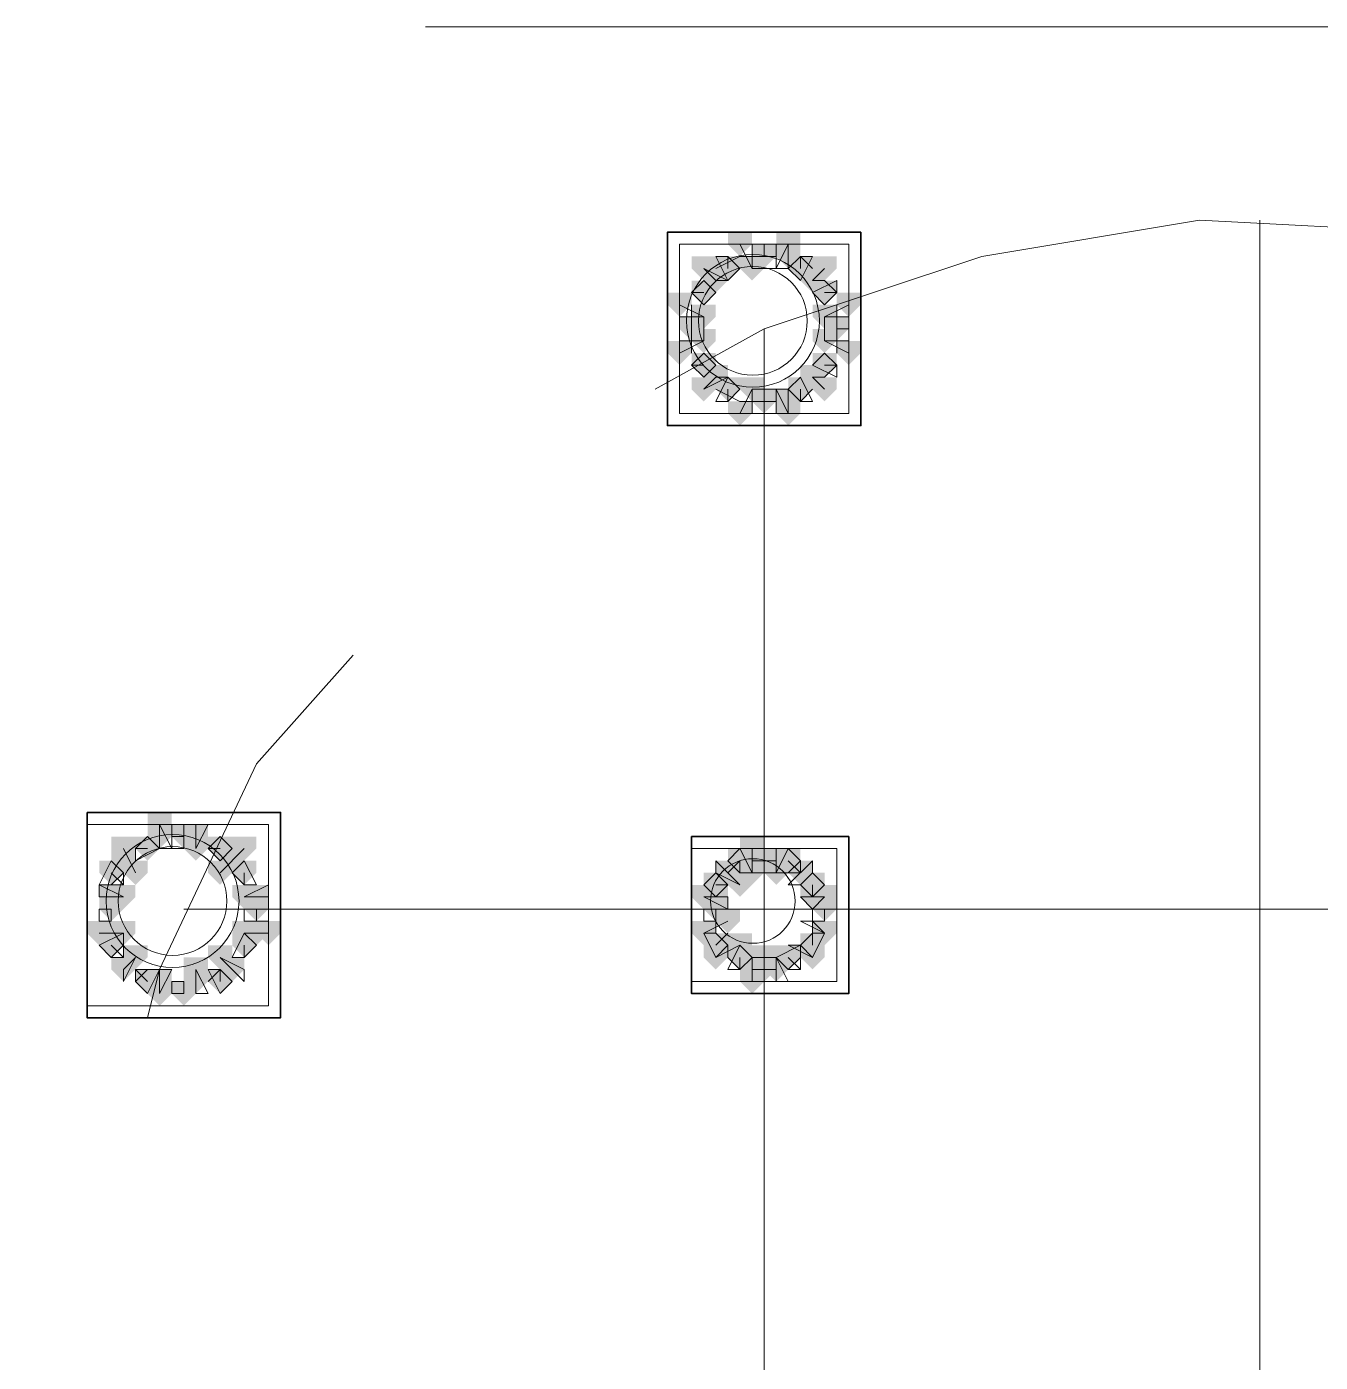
# Model space of a CAD drawing. Header units: millimetres. Extents: x 2315 to 4619, y 1334 to 1897.
# Drawn here: x 3969.79 to 3976.33, y 1554.92 to 1561.67 of the extents above; entities that cross this region are included whole.
import ezdxf

# ---------------------------------------------------------------- set-up
doc = ezdxf.new("R2010")
doc.units = ezdxf.units.MM
doc.linetypes.add('PDF_IMPORT', pattern=[1, 0.8, -0.2])
for name, color, linetype, true_color in [('PDF_10', 7, 'Continuous', 0x00b85c), ('PDF_AXIS', 7, 'Continuous', 0x00b85c), ('PDF_柱构件', 7, 'Continuous', 0x00b85c), ('PDF_转运站初步方案', 7, 'Continuous', 0x00b85c)]:
    doc.layers.add(name, color=color, linetype=linetype, true_color=true_color)
doc.layers.add('PDF_中心线层', color=1, linetype='Continuous')
doc.layers.add('PDF_粗实线层', color=7, linetype='Continuous')

msp = doc.modelspace()

# ---------------------------------------------------------------- hatches: boundary and pattern name
at = {"layer": 'PDF_10', "transparency": 33554559}
for points in [[(3973.5198, 1560.5703), (3973.4588, 1560.5703), (3973.4588, 1560.5093), (3973.5198, 1560.4482), (3973.5809, 1560.5093), (3973.5809, 1560.5703)], [(3973.5198, 1560.5703), (3973.4588, 1560.5703), (3973.4588, 1560.5093), (3973.5198, 1560.4482), (3973.5809, 1560.5093), (3973.5809, 1560.5703)], [(3973.3366, 1560.5093), (3973.2755, 1560.5093), (3973.2755, 1560.4482), (3973.3366, 1560.3871), (3973.3977, 1560.4482), (3973.3977, 1560.5093)], [(3973.3366, 1560.5093), (3973.2755, 1560.5093), (3973.2755, 1560.4482), (3973.3366, 1560.3871), (3973.3977, 1560.4482), (3973.3977, 1560.5093)], [(3973.7031, 1560.5093), (3973.642, 1560.5093), (3973.642, 1560.4482), (3973.7031, 1560.3871), (3973.7642, 1560.4482), (3973.7642, 1560.5093)], [(3973.7031, 1560.5093), (3973.642, 1560.5093), (3973.642, 1560.4482), (3973.7031, 1560.3871), (3973.7642, 1560.4482), (3973.7642, 1560.5093)], [(3973.2144, 1560.3871), (3973.1533, 1560.3871), (3973.1533, 1560.326), (3973.2144, 1560.2649), (3973.2755, 1560.326), (3973.2755, 1560.3871)], [(3973.2144, 1560.3871), (3973.1533, 1560.3871), (3973.1533, 1560.326), (3973.2144, 1560.2649), (3973.2755, 1560.326), (3973.2755, 1560.3871)], [(3973.8252, 1560.3871), (3973.7642, 1560.3871), (3973.7642, 1560.326), (3973.8252, 1560.2649), (3973.8863, 1560.326), (3973.8863, 1560.3871)], [(3973.8252, 1560.3871), (3973.7642, 1560.3871), (3973.7642, 1560.326), (3973.8252, 1560.2649), (3973.8863, 1560.326), (3973.8863, 1560.3871)], [(3973.1533, 1560.2039), (3973.0923, 1560.2039), (3973.0923, 1560.1428), (3973.1533, 1560.0817), (3973.2144, 1560.1428), (3973.2144, 1560.2039)], [(3973.1533, 1560.2039), (3973.0923, 1560.2039), (3973.0923, 1560.1428), (3973.1533, 1560.0817), (3973.2144, 1560.1428), (3973.2144, 1560.2039)], [(3973.1533, 1560.2039), (3973.0923, 1560.2039), (3973.0923, 1560.1428), (3973.1533, 1560.0817), (3973.2144, 1560.1428), (3973.2144, 1560.2039)], [(3973.8863, 1560.2039), (3973.8252, 1560.2039), (3973.8252, 1560.1428), (3973.8863, 1560.0817), (3973.9474, 1560.1428), (3973.9474, 1560.2039)], [(3973.8863, 1560.2039), (3973.8252, 1560.2039), (3973.8252, 1560.1428), (3973.8863, 1560.0817), (3973.9474, 1560.1428), (3973.9474, 1560.2039)], [(3973.2144, 1560.0206), (3973.1533, 1560.0206), (3973.1533, 1559.9595), (3973.2144, 1559.8985), (3973.2755, 1559.9595), (3973.2755, 1560.0206)], [(3973.2144, 1560.0206), (3973.1533, 1560.0206), (3973.1533, 1559.9595), (3973.2144, 1559.8985), (3973.2755, 1559.9595), (3973.2755, 1560.0206)], [(3973.8252, 1560.0206), (3973.7642, 1560.0206), (3973.7642, 1559.9595), (3973.8252, 1559.8985), (3973.8863, 1559.9595), (3973.8863, 1560.0206)], [(3973.8252, 1560.0206), (3973.7642, 1560.0206), (3973.7642, 1559.9595), (3973.8252, 1559.8985), (3973.8863, 1559.9595), (3973.8863, 1560.0206)], [(3973.3366, 1559.8985), (3973.2755, 1559.8985), (3973.2755, 1559.8374), (3973.3366, 1559.7763), (3973.3977, 1559.8374), (3973.3977, 1559.8985)], [(3973.3366, 1559.8985), (3973.2755, 1559.8985), (3973.2755, 1559.8374), (3973.3366, 1559.7763), (3973.3977, 1559.8374), (3973.3977, 1559.8985)], [(3973.7031, 1559.8985), (3973.642, 1559.8985), (3973.642, 1559.8374), (3973.7031, 1559.7763), (3973.7642, 1559.8374), (3973.7642, 1559.8985)], [(3973.7031, 1559.8985), (3973.642, 1559.8985), (3973.642, 1559.8374), (3973.7031, 1559.7763), (3973.7642, 1559.8374), (3973.7642, 1559.8985)], [(3973.5198, 1559.8374), (3973.4588, 1559.8374), (3973.4588, 1559.7763), (3973.5198, 1559.7152), (3973.5809, 1559.7763), (3973.5809, 1559.8374)], [(3973.5198, 1559.8374), (3973.4588, 1559.8374), (3973.4588, 1559.7763), (3973.5198, 1559.7152), (3973.5809, 1559.7763), (3973.5809, 1559.8374)], [(3970.4047, 1557.5774), (3970.3436, 1557.5774), (3970.3436, 1557.5163), (3970.4047, 1557.4552), (3970.4658, 1557.5163), (3970.4658, 1557.5774)], [(3970.4047, 1557.5774), (3970.3436, 1557.5774), (3970.3436, 1557.5163), (3970.4047, 1557.4552), (3970.4658, 1557.5163), (3970.4658, 1557.5774)], [(3970.5879, 1557.6385), (3970.5269, 1557.6385), (3970.5269, 1557.5774), (3970.5879, 1557.5163), (3970.649, 1557.5774), (3970.649, 1557.6385)], [(3970.5879, 1557.6385), (3970.5269, 1557.6385), (3970.5269, 1557.5774), (3970.5879, 1557.5163), (3970.649, 1557.5774), (3970.649, 1557.6385)], [(3970.7712, 1557.5774), (3970.7101, 1557.5774), (3970.7101, 1557.5163), (3970.7712, 1557.4552), (3970.8323, 1557.5163), (3970.8323, 1557.5774)], [(3970.7712, 1557.5774), (3970.7101, 1557.5774), (3970.7101, 1557.5163), (3970.7712, 1557.4552), (3970.8323, 1557.5163), (3970.8323, 1557.5774)], [(3970.7712, 1557.5774), (3970.7101, 1557.5774), (3970.7101, 1557.5163), (3970.7712, 1557.4552), (3970.8323, 1557.5163), (3970.8323, 1557.5774)], [(3973.3977, 1557.5163), (3973.3366, 1557.5163), (3973.3366, 1557.4552), (3973.3977, 1557.3941), (3973.4588, 1557.4552), (3973.4588, 1557.5163)], [(3973.3977, 1557.5163), (3973.3366, 1557.5163), (3973.3366, 1557.4552), (3973.3977, 1557.3941), (3973.4588, 1557.4552), (3973.4588, 1557.5163)], [(3973.5198, 1557.5163), (3973.4588, 1557.5163), (3973.4588, 1557.4552), (3973.5198, 1557.3941), (3973.5809, 1557.4552), (3973.5809, 1557.5163)], [(3973.5198, 1557.5163), (3973.4588, 1557.5163), (3973.4588, 1557.4552), (3973.5198, 1557.3941), (3973.5809, 1557.4552), (3973.5809, 1557.5163)], [(3973.642, 1557.5163), (3973.5809, 1557.5163), (3973.5809, 1557.4552), (3973.642, 1557.3941), (3973.7031, 1557.4552), (3973.7031, 1557.5163)], [(3973.642, 1557.5163), (3973.5809, 1557.5163), (3973.5809, 1557.4552), (3973.642, 1557.3941), (3973.7031, 1557.4552), (3973.7031, 1557.5163)], [(3970.2215, 1557.4552), (3970.1604, 1557.4552), (3970.1604, 1557.3941), (3970.2215, 1557.333), (3970.2825, 1557.3941), (3970.2825, 1557.4552)], [(3970.2215, 1557.4552), (3970.1604, 1557.4552), (3970.1604, 1557.3941), (3970.2215, 1557.333), (3970.2825, 1557.3941), (3970.2825, 1557.4552)], [(3970.8933, 1557.4552), (3970.8323, 1557.4552), (3970.8323, 1557.3941), (3970.8933, 1557.333), (3970.9544, 1557.3941), (3970.9544, 1557.4552)], [(3970.8933, 1557.4552), (3970.8323, 1557.4552), (3970.8323, 1557.3941), (3970.8933, 1557.333), (3970.9544, 1557.3941), (3970.9544, 1557.4552)], [(3973.2755, 1557.3941), (3973.2144, 1557.3941), (3973.2144, 1557.333), (3973.2755, 1557.272), (3973.3366, 1557.333), (3973.3366, 1557.3941)], [(3973.2755, 1557.3941), (3973.2144, 1557.3941), (3973.2144, 1557.333), (3973.2755, 1557.272), (3973.3366, 1557.333), (3973.3366, 1557.3941)], [(3973.7642, 1557.3941), (3973.7031, 1557.3941), (3973.7031, 1557.333), (3973.7642, 1557.272), (3973.8252, 1557.333), (3973.8252, 1557.3941)], [(3973.7642, 1557.3941), (3973.7031, 1557.3941), (3973.7031, 1557.333), (3973.7642, 1557.272), (3973.8252, 1557.333), (3973.8252, 1557.3941)], [(3973.7642, 1557.3941), (3973.7031, 1557.3941), (3973.7031, 1557.333), (3973.7642, 1557.272), (3973.8252, 1557.333), (3973.8252, 1557.3941)], [(3970.2215, 1557.272), (3970.1604, 1557.272), (3970.1604, 1557.2109), (3970.2215, 1557.1498), (3970.2825, 1557.2109), (3970.2825, 1557.272)], [(3970.2215, 1557.272), (3970.1604, 1557.272), (3970.1604, 1557.2109), (3970.2215, 1557.1498), (3970.2825, 1557.2109), (3970.2825, 1557.272)], [(3970.9544, 1557.272), (3970.8933, 1557.272), (3970.8933, 1557.2109), (3970.9544, 1557.1498), (3971.0155, 1557.2109), (3971.0155, 1557.272)], [(3970.9544, 1557.272), (3970.8933, 1557.272), (3970.8933, 1557.2109), (3970.9544, 1557.1498), (3971.0155, 1557.2109), (3971.0155, 1557.272)], [(3973.2755, 1557.272), (3973.2144, 1557.272), (3973.2144, 1557.2109), (3973.2755, 1557.1498), (3973.3366, 1557.2109), (3973.3366, 1557.272)], [(3973.2755, 1557.272), (3973.2144, 1557.272), (3973.2144, 1557.2109), (3973.2755, 1557.1498), (3973.3366, 1557.2109), (3973.3366, 1557.272)], [(3973.8252, 1557.272), (3973.7642, 1557.272), (3973.7642, 1557.2109), (3973.8252, 1557.1498), (3973.8863, 1557.2109), (3973.8863, 1557.272)], [(3973.8252, 1557.272), (3973.7642, 1557.272), (3973.7642, 1557.2109), (3973.8252, 1557.1498), (3973.8863, 1557.2109), (3973.8863, 1557.272)], [(3970.2215, 1557.0887), (3970.1604, 1557.0887), (3970.1604, 1557.0276), (3970.2215, 1556.9666), (3970.2825, 1557.0276), (3970.2825, 1557.0887)], [(3970.2215, 1557.0887), (3970.1604, 1557.0887), (3970.1604, 1557.0276), (3970.2215, 1556.9666), (3970.2825, 1557.0276), (3970.2825, 1557.0887)], [(3970.8933, 1557.0887), (3970.8323, 1557.0887), (3970.8323, 1557.0276), (3970.8933, 1556.9666), (3970.9544, 1557.0276), (3970.9544, 1557.0887)], [(3970.8933, 1557.0887), (3970.8323, 1557.0887), (3970.8323, 1557.0276), (3970.8933, 1556.9666), (3970.9544, 1557.0276), (3970.9544, 1557.0887)], [(3973.2755, 1557.0887), (3973.2144, 1557.0887), (3973.2144, 1557.0276), (3973.2755, 1556.9666), (3973.3366, 1557.0276), (3973.3366, 1557.0887)], [(3973.2755, 1557.0887), (3973.2144, 1557.0887), (3973.2144, 1557.0276), (3973.2755, 1556.9666), (3973.3366, 1557.0276), (3973.3366, 1557.0887)], [(3973.7642, 1557.0887), (3973.7031, 1557.0887), (3973.7031, 1557.0276), (3973.7642, 1556.9666), (3973.8252, 1557.0276), (3973.8252, 1557.0887)], [(3973.7642, 1557.0887), (3973.7031, 1557.0887), (3973.7031, 1557.0276), (3973.7642, 1556.9666), (3973.8252, 1557.0276), (3973.8252, 1557.0887)], [(3973.3977, 1557.0276), (3973.3366, 1557.0276), (3973.3366, 1556.9666), (3973.3977, 1556.9055), (3973.4588, 1556.9666), (3973.4588, 1557.0276)], [(3973.3977, 1557.0276), (3973.3366, 1557.0276), (3973.3366, 1556.9666), (3973.3977, 1556.9055), (3973.4588, 1556.9666), (3973.4588, 1557.0276)], [(3973.5198, 1556.9666), (3973.4588, 1556.9666), (3973.4588, 1556.9055), (3973.5198, 1556.8444), (3973.5809, 1556.9055), (3973.5809, 1556.9666)], [(3973.5198, 1556.9666), (3973.4588, 1556.9666), (3973.4588, 1556.9055), (3973.5198, 1556.8444), (3973.5809, 1556.9055), (3973.5809, 1556.9666)], [(3973.642, 1557.0276), (3973.5809, 1557.0276), (3973.5809, 1556.9666), (3973.642, 1556.9055), (3973.7031, 1556.9666), (3973.7031, 1557.0276)], [(3973.642, 1557.0276), (3973.5809, 1557.0276), (3973.5809, 1556.9666), (3973.642, 1556.9055), (3973.7031, 1556.9666), (3973.7031, 1557.0276)], [(3970.4047, 1556.9055), (3970.3436, 1556.9055), (3970.3436, 1556.8444), (3970.4047, 1556.7833), (3970.4658, 1556.8444), (3970.4658, 1556.9055)], [(3970.4047, 1556.9055), (3970.3436, 1556.9055), (3970.3436, 1556.8444), (3970.4047, 1556.7833), (3970.4658, 1556.8444), (3970.4658, 1556.9055)], [(3970.7712, 1556.9055), (3970.7101, 1556.9055), (3970.7101, 1556.8444), (3970.7712, 1556.7833), (3970.8323, 1556.8444), (3970.8323, 1556.9055)], [(3970.7712, 1556.9055), (3970.7101, 1556.9055), (3970.7101, 1556.8444), (3970.7712, 1556.7833), (3970.8323, 1556.8444), (3970.8323, 1556.9055)], [(3970.5879, 1556.8444), (3970.5269, 1556.8444), (3970.5269, 1556.7833), (3970.5879, 1556.7222), (3970.649, 1556.7833), (3970.649, 1556.8444)], [(3970.5879, 1556.8444), (3970.5269, 1556.8444), (3970.5269, 1556.7833), (3970.5879, 1556.7222), (3970.649, 1556.7833), (3970.649, 1556.8444)]]:
    msp.add_hatch(color=6, dxfattribs=at).paths.add_polyline_path(points)
at = {"layer": 'PDF_柱构件', "transparency": 33554559}
for points in [[(3973.3977, 1560.6314), (3973.3366, 1560.6314), (3973.3366, 1560.5703), (3973.3977, 1560.5093), (3973.4588, 1560.5703), (3973.4588, 1560.6314)], [(3973.642, 1560.6314), (3973.5809, 1560.6314), (3973.5809, 1560.5703), (3973.642, 1560.5093), (3973.7031, 1560.5703), (3973.7031, 1560.6314)], [(3973.642, 1560.5703), (3973.5809, 1560.5703), (3973.5809, 1560.5093), (3973.642, 1560.4482), (3973.7031, 1560.5093), (3973.7031, 1560.5703)], [(3973.2144, 1560.5093), (3973.1533, 1560.5093), (3973.1533, 1560.4482), (3973.2144, 1560.3871), (3973.2755, 1560.4482), (3973.2755, 1560.5093)], [(3973.4588, 1560.5093), (3973.3977, 1560.5093), (3973.3977, 1560.4482), (3973.4588, 1560.3871), (3973.5198, 1560.4482), (3973.5198, 1560.5093)], [(3973.8252, 1560.5093), (3973.7642, 1560.5093), (3973.7642, 1560.4482), (3973.8252, 1560.3871), (3973.8863, 1560.4482), (3973.8863, 1560.5093)], [(3973.2755, 1560.4482), (3973.2144, 1560.4482), (3973.2144, 1560.3871), (3973.2755, 1560.326), (3973.3366, 1560.3871), (3973.3366, 1560.4482)], [(3973.7642, 1560.4482), (3973.7031, 1560.4482), (3973.7031, 1560.3871), (3973.7642, 1560.326), (3973.8252, 1560.3871), (3973.8252, 1560.4482)], [(3973.0923, 1560.326), (3973.0312, 1560.326), (3973.0312, 1560.2649), (3973.0923, 1560.2039), (3973.1533, 1560.2649), (3973.1533, 1560.326)], [(3973.9474, 1560.326), (3973.8863, 1560.326), (3973.8863, 1560.2649), (3973.9474, 1560.2039), (3974.0085, 1560.2649), (3974.0085, 1560.326)], [(3973.2144, 1560.2649), (3973.1533, 1560.2649), (3973.1533, 1560.2039), (3973.2144, 1560.1428), (3973.2755, 1560.2039), (3973.2755, 1560.2649)], [(3973.8252, 1560.2649), (3973.7642, 1560.2649), (3973.7642, 1560.2039), (3973.8252, 1560.1428), (3973.8863, 1560.2039), (3973.8863, 1560.2649)], [(3973.2144, 1560.1428), (3973.1533, 1560.1428), (3973.1533, 1560.0817), (3973.2144, 1560.0206), (3973.2755, 1560.0817), (3973.2755, 1560.1428)], [(3973.8252, 1560.1428), (3973.7642, 1560.1428), (3973.7642, 1560.0817), (3973.8252, 1560.0206), (3973.8863, 1560.0817), (3973.8863, 1560.1428)], [(3973.0923, 1560.0817), (3973.0312, 1560.0817), (3973.0312, 1560.0206), (3973.0923, 1559.9595), (3973.1533, 1560.0206), (3973.1533, 1560.0817)], [(3973.9474, 1560.0817), (3973.8863, 1560.0817), (3973.8863, 1560.0206), (3973.9474, 1559.9595), (3974.0085, 1560.0206), (3974.0085, 1560.0817)], [(3973.2755, 1559.9595), (3973.2144, 1559.9595), (3973.2144, 1559.8985), (3973.2755, 1559.8374), (3973.3366, 1559.8985), (3973.3366, 1559.9595)], [(3973.7642, 1559.9595), (3973.7031, 1559.9595), (3973.7031, 1559.8985), (3973.7642, 1559.8374), (3973.8252, 1559.8985), (3973.8252, 1559.9595)], [(3973.2144, 1559.8985), (3973.1533, 1559.8985), (3973.1533, 1559.8374), (3973.2144, 1559.7763), (3973.2755, 1559.8374), (3973.2755, 1559.8985)], [(3973.4588, 1559.8985), (3973.3977, 1559.8985), (3973.3977, 1559.8374), (3973.4588, 1559.7763), (3973.5198, 1559.8374), (3973.5198, 1559.8985)], [(3973.8252, 1559.8985), (3973.7642, 1559.8985), (3973.7642, 1559.8374), (3973.8252, 1559.7763), (3973.8863, 1559.8374), (3973.8863, 1559.8985)], [(3973.642, 1559.8374), (3973.5809, 1559.8374), (3973.5809, 1559.7763), (3973.642, 1559.7152), (3973.7031, 1559.7763), (3973.7031, 1559.8374)], [(3973.3977, 1559.7763), (3973.3366, 1559.7763), (3973.3366, 1559.7152), (3973.3977, 1559.6541), (3973.4588, 1559.7152), (3973.4588, 1559.7763)], [(3973.642, 1559.7763), (3973.5809, 1559.7763), (3973.5809, 1559.7152), (3973.642, 1559.6541), (3973.7031, 1559.7152), (3973.7031, 1559.7763)], [(3970.4658, 1557.6995), (3970.4047, 1557.6995), (3970.4047, 1557.6385), (3970.4658, 1557.5774), (3970.5269, 1557.6385), (3970.5269, 1557.6995)], [(3970.2825, 1557.5774), (3970.2215, 1557.5774), (3970.2215, 1557.5163), (3970.2825, 1557.4552), (3970.3436, 1557.5163), (3970.3436, 1557.5774)], [(3970.4658, 1557.6385), (3970.4047, 1557.6385), (3970.4047, 1557.5774), (3970.4658, 1557.5163), (3970.5269, 1557.5774), (3970.5269, 1557.6385)], [(3970.649, 1557.6385), (3970.5879, 1557.6385), (3970.5879, 1557.5774), (3970.649, 1557.5163), (3970.7101, 1557.5774), (3970.7101, 1557.6385)], [(3970.649, 1557.5774), (3970.5879, 1557.5774), (3970.5879, 1557.5163), (3970.649, 1557.4552), (3970.7101, 1557.5163), (3970.7101, 1557.5774)], [(3970.8933, 1557.5774), (3970.8323, 1557.5774), (3970.8323, 1557.5163), (3970.8933, 1557.4552), (3970.9544, 1557.5163), (3970.9544, 1557.5774)], [(3973.4588, 1557.5774), (3973.3977, 1557.5774), (3973.3977, 1557.5163), (3973.4588, 1557.4552), (3973.5198, 1557.5163), (3973.5198, 1557.5774)], [(3970.2825, 1557.5163), (3970.2215, 1557.5163), (3970.2215, 1557.4552), (3970.2825, 1557.3941), (3970.3436, 1557.4552), (3970.3436, 1557.5163)], [(3970.8323, 1557.5163), (3970.7712, 1557.5163), (3970.7712, 1557.4552), (3970.8323, 1557.3941), (3970.8933, 1557.4552), (3970.8933, 1557.5163)], [(3973.4588, 1557.5163), (3973.3977, 1557.5163), (3973.3977, 1557.4552), (3973.4588, 1557.3941), (3973.5198, 1557.4552), (3973.5198, 1557.5163)], [(3973.5809, 1557.5163), (3973.5198, 1557.5163), (3973.5198, 1557.4552), (3973.5809, 1557.3941), (3973.642, 1557.4552), (3973.642, 1557.5163)], [(3970.3436, 1557.4552), (3970.2825, 1557.4552), (3970.2825, 1557.3941), (3970.3436, 1557.333), (3970.4047, 1557.3941), (3970.4047, 1557.4552)], [(3970.7712, 1557.4552), (3970.7101, 1557.4552), (3970.7101, 1557.3941), (3970.7712, 1557.333), (3970.8323, 1557.3941), (3970.8323, 1557.4552)], [(3973.3366, 1557.4552), (3973.2755, 1557.4552), (3973.2755, 1557.3941), (3973.3366, 1557.333), (3973.3977, 1557.3941), (3973.3977, 1557.4552)], [(3973.4588, 1557.4552), (3973.3977, 1557.4552), (3973.3977, 1557.3941), (3973.4588, 1557.333), (3973.5198, 1557.3941), (3973.5198, 1557.4552)], [(3973.5809, 1557.4552), (3973.5198, 1557.4552), (3973.5198, 1557.3941), (3973.5809, 1557.333), (3973.642, 1557.3941), (3973.642, 1557.4552)], [(3973.7031, 1557.4552), (3973.642, 1557.4552), (3973.642, 1557.3941), (3973.7031, 1557.333), (3973.7642, 1557.3941), (3973.7642, 1557.4552)], [(3973.3977, 1557.3941), (3973.3366, 1557.3941), (3973.3366, 1557.333), (3973.3977, 1557.272), (3973.4588, 1557.333), (3973.4588, 1557.3941)], [(3970.2215, 1557.333), (3970.1604, 1557.333), (3970.1604, 1557.272), (3970.2215, 1557.2109), (3970.2825, 1557.272), (3970.2825, 1557.333)], [(3970.2825, 1557.333), (3970.2215, 1557.333), (3970.2215, 1557.272), (3970.2825, 1557.2109), (3970.3436, 1557.272), (3970.3436, 1557.333)], [(3970.8933, 1557.333), (3970.8323, 1557.333), (3970.8323, 1557.272), (3970.8933, 1557.2109), (3970.9544, 1557.272), (3970.9544, 1557.333)], [(3970.9544, 1557.333), (3970.8933, 1557.333), (3970.8933, 1557.272), (3970.9544, 1557.2109), (3971.0155, 1557.272), (3971.0155, 1557.333)], [(3973.2144, 1557.333), (3973.1533, 1557.333), (3973.1533, 1557.272), (3973.2144, 1557.2109), (3973.2755, 1557.272), (3973.2755, 1557.333)], [(3973.2755, 1557.333), (3973.2144, 1557.333), (3973.2144, 1557.272), (3973.2755, 1557.2109), (3973.3366, 1557.272), (3973.3366, 1557.333)], [(3973.7642, 1557.333), (3973.7031, 1557.333), (3973.7031, 1557.272), (3973.7642, 1557.2109), (3973.8252, 1557.272), (3973.8252, 1557.333)], [(3973.8252, 1557.333), (3973.7642, 1557.333), (3973.7642, 1557.272), (3973.8252, 1557.2109), (3973.8863, 1557.272), (3973.8863, 1557.333)], [(3973.3366, 1557.2109), (3973.2755, 1557.2109), (3973.2755, 1557.1498), (3973.3366, 1557.0887), (3973.3977, 1557.1498), (3973.3977, 1557.2109)], [(3970.1604, 1557.1498), (3970.0993, 1557.1498), (3970.0993, 1557.0887), (3970.1604, 1557.0276), (3970.2215, 1557.0887), (3970.2215, 1557.1498)], [(3970.2215, 1557.1498), (3970.1604, 1557.1498), (3970.1604, 1557.0887), (3970.2215, 1557.0276), (3970.2825, 1557.0887), (3970.2825, 1557.1498)], [(3970.2825, 1557.1498), (3970.2215, 1557.1498), (3970.2215, 1557.0887), (3970.2825, 1557.0276), (3970.3436, 1557.0887), (3970.3436, 1557.1498)], [(3970.8933, 1557.1498), (3970.8323, 1557.1498), (3970.8323, 1557.0887), (3970.8933, 1557.0276), (3970.9544, 1557.0887), (3970.9544, 1557.1498)], [(3970.9544, 1557.1498), (3970.8933, 1557.1498), (3970.8933, 1557.0887), (3970.9544, 1557.0276), (3971.0155, 1557.0887), (3971.0155, 1557.1498)], [(3971.0155, 1557.1498), (3970.9544, 1557.1498), (3970.9544, 1557.0887), (3971.0155, 1557.0276), (3971.0766, 1557.0887), (3971.0766, 1557.1498)], [(3973.2144, 1557.1498), (3973.1533, 1557.1498), (3973.1533, 1557.0887), (3973.2144, 1557.0276), (3973.2755, 1557.0887), (3973.2755, 1557.1498)], [(3973.8252, 1557.1498), (3973.7642, 1557.1498), (3973.7642, 1557.0887), (3973.8252, 1557.0276), (3973.8863, 1557.0887), (3973.8863, 1557.1498)], [(3973.3977, 1557.0887), (3973.3366, 1557.0887), (3973.3366, 1557.0276), (3973.3977, 1556.9666), (3973.4588, 1557.0276), (3973.4588, 1557.0887)], [(3970.2825, 1556.9666), (3970.2215, 1556.9666), (3970.2215, 1556.9055), (3970.2825, 1556.8444), (3970.3436, 1556.9055), (3970.3436, 1556.9666)], [(3970.3436, 1557.0276), (3970.2825, 1557.0276), (3970.2825, 1556.9666), (3970.3436, 1556.9055), (3970.4047, 1556.9666), (3970.4047, 1557.0276)], [(3970.649, 1556.9666), (3970.5879, 1556.9666), (3970.5879, 1556.9055), (3970.649, 1556.8444), (3970.7101, 1556.9055), (3970.7101, 1556.9666)], [(3970.7712, 1557.0276), (3970.7101, 1557.0276), (3970.7101, 1556.9666), (3970.7712, 1556.9055), (3970.8323, 1556.9666), (3970.8323, 1557.0276)], [(3970.8323, 1556.9666), (3970.7712, 1556.9666), (3970.7712, 1556.9055), (3970.8323, 1556.8444), (3970.8933, 1556.9055), (3970.8933, 1556.9666)], [(3973.2755, 1557.0276), (3973.2144, 1557.0276), (3973.2144, 1556.9666), (3973.2755, 1556.9055), (3973.3366, 1556.9666), (3973.3366, 1557.0276)], [(3973.4588, 1557.0276), (3973.3977, 1557.0276), (3973.3977, 1556.9666), (3973.4588, 1556.9055), (3973.5198, 1556.9666), (3973.5198, 1557.0276)], [(3973.4588, 1556.9666), (3973.3977, 1556.9666), (3973.3977, 1556.9055), (3973.4588, 1556.8444), (3973.5198, 1556.9055), (3973.5198, 1556.9666)], [(3973.5809, 1557.0276), (3973.5198, 1557.0276), (3973.5198, 1556.9666), (3973.5809, 1556.9055), (3973.642, 1556.9666), (3973.642, 1557.0276)], [(3973.5809, 1556.9666), (3973.5198, 1556.9666), (3973.5198, 1556.9055), (3973.5809, 1556.8444), (3973.642, 1556.9055), (3973.642, 1556.9666)], [(3973.7642, 1557.0276), (3973.7031, 1557.0276), (3973.7031, 1556.9666), (3973.7642, 1556.9055), (3973.8252, 1556.9666), (3973.8252, 1557.0276)], [(3970.4658, 1556.9055), (3970.4047, 1556.9055), (3970.4047, 1556.8444), (3970.4658, 1556.7833), (3970.5269, 1556.8444), (3970.5269, 1556.9055)], [(3970.649, 1556.9055), (3970.5879, 1556.9055), (3970.5879, 1556.8444), (3970.649, 1556.7833), (3970.7101, 1556.8444), (3970.7101, 1556.9055)], [(3973.4588, 1556.9055), (3973.3977, 1556.9055), (3973.3977, 1556.8444), (3973.4588, 1556.7833), (3973.5198, 1556.8444), (3973.5198, 1556.9055)], [(3970.4658, 1556.8444), (3970.4047, 1556.8444), (3970.4047, 1556.7833), (3970.4658, 1556.7222), (3970.5269, 1556.7833), (3970.5269, 1556.8444)]]:
    msp.add_hatch(color=6, dxfattribs=at).paths.add_polyline_path(points)
at = {"layer": 'PDF_转运站初步方案', "transparency": 33554559}
for points in [[(3973.5198, 1560.5703), (3973.4588, 1560.5703), (3973.4588, 1560.5093), (3973.5198, 1560.4482), (3973.5809, 1560.5093), (3973.5809, 1560.5703)], [(3973.5198, 1560.5703), (3973.4588, 1560.5703), (3973.4588, 1560.5093), (3973.5198, 1560.4482), (3973.5809, 1560.5093), (3973.5809, 1560.5703)], [(3973.3366, 1560.5093), (3973.2755, 1560.5093), (3973.2755, 1560.4482), (3973.3366, 1560.3871), (3973.3977, 1560.4482), (3973.3977, 1560.5093)], [(3973.3366, 1560.5093), (3973.2755, 1560.5093), (3973.2755, 1560.4482), (3973.3366, 1560.3871), (3973.3977, 1560.4482), (3973.3977, 1560.5093)], [(3973.7031, 1560.5093), (3973.642, 1560.5093), (3973.642, 1560.4482), (3973.7031, 1560.3871), (3973.7642, 1560.4482), (3973.7642, 1560.5093)], [(3973.7031, 1560.5093), (3973.642, 1560.5093), (3973.642, 1560.4482), (3973.7031, 1560.3871), (3973.7642, 1560.4482), (3973.7642, 1560.5093)], [(3973.2144, 1560.3871), (3973.1533, 1560.3871), (3973.1533, 1560.326), (3973.2144, 1560.2649), (3973.2755, 1560.326), (3973.2755, 1560.3871)], [(3973.2144, 1560.3871), (3973.1533, 1560.3871), (3973.1533, 1560.326), (3973.2144, 1560.2649), (3973.2755, 1560.326), (3973.2755, 1560.3871)], [(3973.8252, 1560.3871), (3973.7642, 1560.3871), (3973.7642, 1560.326), (3973.8252, 1560.2649), (3973.8863, 1560.326), (3973.8863, 1560.3871)], [(3973.8252, 1560.3871), (3973.7642, 1560.3871), (3973.7642, 1560.326), (3973.8252, 1560.2649), (3973.8863, 1560.326), (3973.8863, 1560.3871)], [(3973.1533, 1560.2039), (3973.0923, 1560.2039), (3973.0923, 1560.1428), (3973.1533, 1560.0817), (3973.2144, 1560.1428), (3973.2144, 1560.2039)], [(3973.1533, 1560.2039), (3973.0923, 1560.2039), (3973.0923, 1560.1428), (3973.1533, 1560.0817), (3973.2144, 1560.1428), (3973.2144, 1560.2039)], [(3973.8863, 1560.2039), (3973.8252, 1560.2039), (3973.8252, 1560.1428), (3973.8863, 1560.0817), (3973.9474, 1560.1428), (3973.9474, 1560.2039)], [(3973.8863, 1560.2039), (3973.8252, 1560.2039), (3973.8252, 1560.1428), (3973.8863, 1560.0817), (3973.9474, 1560.1428), (3973.9474, 1560.2039)], [(3973.2144, 1560.0206), (3973.1533, 1560.0206), (3973.1533, 1559.9595), (3973.2144, 1559.8985), (3973.2755, 1559.9595), (3973.2755, 1560.0206)], [(3973.2144, 1560.0206), (3973.1533, 1560.0206), (3973.1533, 1559.9595), (3973.2144, 1559.8985), (3973.2755, 1559.9595), (3973.2755, 1560.0206)], [(3973.8252, 1560.0206), (3973.7642, 1560.0206), (3973.7642, 1559.9595), (3973.8252, 1559.8985), (3973.8863, 1559.9595), (3973.8863, 1560.0206)], [(3973.8252, 1560.0206), (3973.7642, 1560.0206), (3973.7642, 1559.9595), (3973.8252, 1559.8985), (3973.8863, 1559.9595), (3973.8863, 1560.0206)], [(3973.3366, 1559.8985), (3973.2755, 1559.8985), (3973.2755, 1559.8374), (3973.3366, 1559.7763), (3973.3977, 1559.8374), (3973.3977, 1559.8985)], [(3973.3366, 1559.8985), (3973.2755, 1559.8985), (3973.2755, 1559.8374), (3973.3366, 1559.7763), (3973.3977, 1559.8374), (3973.3977, 1559.8985)], [(3973.7031, 1559.8985), (3973.642, 1559.8985), (3973.642, 1559.8374), (3973.7031, 1559.7763), (3973.7642, 1559.8374), (3973.7642, 1559.8985)], [(3973.7031, 1559.8985), (3973.642, 1559.8985), (3973.642, 1559.8374), (3973.7031, 1559.7763), (3973.7642, 1559.8374), (3973.7642, 1559.8985)], [(3973.5198, 1559.8374), (3973.4588, 1559.8374), (3973.4588, 1559.7763), (3973.5198, 1559.7152), (3973.5809, 1559.7763), (3973.5809, 1559.8374)], [(3973.5198, 1559.8374), (3973.4588, 1559.8374), (3973.4588, 1559.7763), (3973.5198, 1559.7152), (3973.5809, 1559.7763), (3973.5809, 1559.8374)], [(3970.4047, 1557.5774), (3970.3436, 1557.5774), (3970.3436, 1557.5163), (3970.4047, 1557.4552), (3970.4658, 1557.5163), (3970.4658, 1557.5774)], [(3970.4047, 1557.5774), (3970.3436, 1557.5774), (3970.3436, 1557.5163), (3970.4047, 1557.4552), (3970.4658, 1557.5163), (3970.4658, 1557.5774)], [(3970.5879, 1557.6385), (3970.5269, 1557.6385), (3970.5269, 1557.5774), (3970.5879, 1557.5163), (3970.649, 1557.5774), (3970.649, 1557.6385)], [(3970.5879, 1557.6385), (3970.5269, 1557.6385), (3970.5269, 1557.5774), (3970.5879, 1557.5163), (3970.649, 1557.5774), (3970.649, 1557.6385)], [(3970.7712, 1557.5774), (3970.7101, 1557.5774), (3970.7101, 1557.5163), (3970.7712, 1557.4552), (3970.8323, 1557.5163), (3970.8323, 1557.5774)], [(3970.7712, 1557.5774), (3970.7101, 1557.5774), (3970.7101, 1557.5163), (3970.7712, 1557.4552), (3970.8323, 1557.5163), (3970.8323, 1557.5774)], [(3973.3977, 1557.5163), (3973.3366, 1557.5163), (3973.3366, 1557.4552), (3973.3977, 1557.3941), (3973.4588, 1557.4552), (3973.4588, 1557.5163)], [(3973.3977, 1557.5163), (3973.3366, 1557.5163), (3973.3366, 1557.4552), (3973.3977, 1557.3941), (3973.4588, 1557.4552), (3973.4588, 1557.5163)], [(3973.5198, 1557.5163), (3973.4588, 1557.5163), (3973.4588, 1557.4552), (3973.5198, 1557.3941), (3973.5809, 1557.4552), (3973.5809, 1557.5163)], [(3973.5198, 1557.5163), (3973.4588, 1557.5163), (3973.4588, 1557.4552), (3973.5198, 1557.3941), (3973.5809, 1557.4552), (3973.5809, 1557.5163)], [(3973.642, 1557.5163), (3973.5809, 1557.5163), (3973.5809, 1557.4552), (3973.642, 1557.3941), (3973.7031, 1557.4552), (3973.7031, 1557.5163)], [(3973.642, 1557.5163), (3973.5809, 1557.5163), (3973.5809, 1557.4552), (3973.642, 1557.3941), (3973.7031, 1557.4552), (3973.7031, 1557.5163)], [(3970.2215, 1557.4552), (3970.1604, 1557.4552), (3970.1604, 1557.3941), (3970.2215, 1557.333), (3970.2825, 1557.3941), (3970.2825, 1557.4552)], [(3970.2215, 1557.4552), (3970.1604, 1557.4552), (3970.1604, 1557.3941), (3970.2215, 1557.333), (3970.2825, 1557.3941), (3970.2825, 1557.4552)], [(3970.8933, 1557.4552), (3970.8323, 1557.4552), (3970.8323, 1557.3941), (3970.8933, 1557.333), (3970.9544, 1557.3941), (3970.9544, 1557.4552)], [(3970.8933, 1557.4552), (3970.8323, 1557.4552), (3970.8323, 1557.3941), (3970.8933, 1557.333), (3970.9544, 1557.3941), (3970.9544, 1557.4552)], [(3973.2755, 1557.3941), (3973.2144, 1557.3941), (3973.2144, 1557.333), (3973.2755, 1557.272), (3973.3366, 1557.333), (3973.3366, 1557.3941)], [(3973.2755, 1557.3941), (3973.2144, 1557.3941), (3973.2144, 1557.333), (3973.2755, 1557.272), (3973.3366, 1557.333), (3973.3366, 1557.3941)], [(3973.7642, 1557.3941), (3973.7031, 1557.3941), (3973.7031, 1557.333), (3973.7642, 1557.272), (3973.8252, 1557.333), (3973.8252, 1557.3941)], [(3973.7642, 1557.3941), (3973.7031, 1557.3941), (3973.7031, 1557.333), (3973.7642, 1557.272), (3973.8252, 1557.333), (3973.8252, 1557.3941)], [(3970.2215, 1557.272), (3970.1604, 1557.272), (3970.1604, 1557.2109), (3970.2215, 1557.1498), (3970.2825, 1557.2109), (3970.2825, 1557.272)], [(3970.2215, 1557.272), (3970.1604, 1557.272), (3970.1604, 1557.2109), (3970.2215, 1557.1498), (3970.2825, 1557.2109), (3970.2825, 1557.272)], [(3970.9544, 1557.272), (3970.8933, 1557.272), (3970.8933, 1557.2109), (3970.9544, 1557.1498), (3971.0155, 1557.2109), (3971.0155, 1557.272)], [(3970.9544, 1557.272), (3970.8933, 1557.272), (3970.8933, 1557.2109), (3970.9544, 1557.1498), (3971.0155, 1557.2109), (3971.0155, 1557.272)], [(3973.2755, 1557.272), (3973.2144, 1557.272), (3973.2144, 1557.2109), (3973.2755, 1557.1498), (3973.3366, 1557.2109), (3973.3366, 1557.272)], [(3973.2755, 1557.272), (3973.2144, 1557.272), (3973.2144, 1557.2109), (3973.2755, 1557.1498), (3973.3366, 1557.2109), (3973.3366, 1557.272)], [(3973.8252, 1557.272), (3973.7642, 1557.272), (3973.7642, 1557.2109), (3973.8252, 1557.1498), (3973.8863, 1557.2109), (3973.8863, 1557.272)], [(3973.8252, 1557.272), (3973.7642, 1557.272), (3973.7642, 1557.2109), (3973.8252, 1557.1498), (3973.8863, 1557.2109), (3973.8863, 1557.272)], [(3970.2215, 1557.0887), (3970.1604, 1557.0887), (3970.1604, 1557.0276), (3970.2215, 1556.9666), (3970.2825, 1557.0276), (3970.2825, 1557.0887)], [(3970.2215, 1557.0887), (3970.1604, 1557.0887), (3970.1604, 1557.0276), (3970.2215, 1556.9666), (3970.2825, 1557.0276), (3970.2825, 1557.0887)], [(3970.8933, 1557.0887), (3970.8323, 1557.0887), (3970.8323, 1557.0276), (3970.8933, 1556.9666), (3970.9544, 1557.0276), (3970.9544, 1557.0887)], [(3970.8933, 1557.0887), (3970.8323, 1557.0887), (3970.8323, 1557.0276), (3970.8933, 1556.9666), (3970.9544, 1557.0276), (3970.9544, 1557.0887)], [(3973.2755, 1557.0887), (3973.2144, 1557.0887), (3973.2144, 1557.0276), (3973.2755, 1556.9666), (3973.3366, 1557.0276), (3973.3366, 1557.0887)], [(3973.2755, 1557.0887), (3973.2144, 1557.0887), (3973.2144, 1557.0276), (3973.2755, 1556.9666), (3973.3366, 1557.0276), (3973.3366, 1557.0887)], [(3973.7642, 1557.0887), (3973.7031, 1557.0887), (3973.7031, 1557.0276), (3973.7642, 1556.9666), (3973.8252, 1557.0276), (3973.8252, 1557.0887)], [(3973.7642, 1557.0887), (3973.7031, 1557.0887), (3973.7031, 1557.0276), (3973.7642, 1556.9666), (3973.8252, 1557.0276), (3973.8252, 1557.0887)], [(3973.3977, 1557.0276), (3973.3366, 1557.0276), (3973.3366, 1556.9666), (3973.3977, 1556.9055), (3973.4588, 1556.9666), (3973.4588, 1557.0276)], [(3973.3977, 1557.0276), (3973.3366, 1557.0276), (3973.3366, 1556.9666), (3973.3977, 1556.9055), (3973.4588, 1556.9666), (3973.4588, 1557.0276)], [(3973.5198, 1556.9666), (3973.4588, 1556.9666), (3973.4588, 1556.9055), (3973.5198, 1556.8444), (3973.5809, 1556.9055), (3973.5809, 1556.9666)], [(3973.5198, 1556.9666), (3973.4588, 1556.9666), (3973.4588, 1556.9055), (3973.5198, 1556.8444), (3973.5809, 1556.9055), (3973.5809, 1556.9666)], [(3973.642, 1557.0276), (3973.5809, 1557.0276), (3973.5809, 1556.9666), (3973.642, 1556.9055), (3973.7031, 1556.9666), (3973.7031, 1557.0276)], [(3973.642, 1557.0276), (3973.5809, 1557.0276), (3973.5809, 1556.9666), (3973.642, 1556.9055), (3973.7031, 1556.9666), (3973.7031, 1557.0276)], [(3970.4047, 1556.9055), (3970.3436, 1556.9055), (3970.3436, 1556.8444), (3970.4047, 1556.7833), (3970.4658, 1556.8444), (3970.4658, 1556.9055)], [(3970.4047, 1556.9055), (3970.3436, 1556.9055), (3970.3436, 1556.8444), (3970.4047, 1556.7833), (3970.4658, 1556.8444), (3970.4658, 1556.9055)], [(3970.7712, 1556.9055), (3970.7101, 1556.9055), (3970.7101, 1556.8444), (3970.7712, 1556.7833), (3970.8323, 1556.8444), (3970.8323, 1556.9055)], [(3970.7712, 1556.9055), (3970.7101, 1556.9055), (3970.7101, 1556.8444), (3970.7712, 1556.7833), (3970.8323, 1556.8444), (3970.8323, 1556.9055)], [(3970.5879, 1556.8444), (3970.5269, 1556.8444), (3970.5269, 1556.7833), (3970.5879, 1556.7222), (3970.649, 1556.7833), (3970.649, 1556.8444)], [(3970.5879, 1556.8444), (3970.5269, 1556.8444), (3970.5269, 1556.7833), (3970.5879, 1556.7222), (3970.649, 1556.7833), (3970.649, 1556.8444)]]:
    msp.add_hatch(color=6, dxfattribs=at).paths.add_polyline_path(points)

# ---------------------------------------------------------------- linework, layer by layer
at = {"layer": 'PDF_10', "color": 6, "lineweight": 18}
for points in [[(3973.5198, 1560.5093), (3973.5198, 1560.5703)], [(3973.3977, 1560.5093), (3973.2755, 1560.4482)], [(3973.3366, 1560.4482), (3973.3366, 1560.5093)], [(3973.5809, 1560.5093), (3973.4588, 1560.5093)], [(3973.7642, 1560.4482), (3973.7031, 1560.5093), (3973.7031, 1560.4482)], [(3973.2144, 1560.3871), (3973.1533, 1560.326), (3973.2144, 1560.326)], [(3973.8252, 1560.326), (3973.8863, 1560.326), (3973.8252, 1560.3871)], [(3973.1533, 1560.2039), (3973.1533, 1560.0817)], [(3973.8863, 1560.0817), (3973.8863, 1560.2039)], [(3973.8863, 1560.1428), (3973.9474, 1560.1428)], [(3973.2144, 1559.9595), (3973.1533, 1559.9595), (3973.2144, 1559.8985)], [(3973.8252, 1559.8985), (3973.8863, 1559.9595), (3973.8252, 1559.9595)], [(3973.2755, 1559.8374), (3973.3977, 1559.7763)], [(3973.3366, 1559.8374), (3973.3366, 1559.7763)], [(3973.7031, 1559.8374), (3973.7031, 1559.7763), (3973.7642, 1559.8374)], [(3973.4588, 1559.7763), (3973.5809, 1559.7763)], [(3973.5198, 1559.7763), (3973.5198, 1559.7152)], [(3970.5269, 1557.5774), (3970.5879, 1557.5774), (3970.5879, 1557.5163)], [(3970.3436, 1557.5163), (3970.4047, 1557.5163), (3970.3436, 1557.5163)], [(3970.7101, 1557.5163), (3970.7712, 1557.5163)], [(3973.5198, 1557.4552), (3973.5198, 1557.5163)], [(3973.3366, 1557.3941), (3973.3977, 1557.4552), (3973.3977, 1557.3941)], [(3973.4588, 1557.4552), (3973.5809, 1557.4552)], [(3973.642, 1557.4552), (3973.7031, 1557.3941)], [(3973.642, 1557.3941), (3973.7031, 1557.4552)], [(3970.2215, 1557.333), (3970.2825, 1557.3941)], [(3970.2825, 1557.333), (3970.2215, 1557.3941)], [(3970.8933, 1557.3941), (3970.8933, 1557.333), (3970.8933, 1557.3941)], [(3973.2755, 1557.272), (3973.3366, 1557.333), (3973.2755, 1557.333)], [(3973.7642, 1557.333), (3973.7642, 1557.272)], [(3970.2215, 1557.1498), (3970.2215, 1557.2109), (3970.1604, 1557.2109)], [(3970.8933, 1557.2109), (3970.9544, 1557.2109), (3970.9544, 1557.1498)], [(3973.2755, 1557.1498), (3973.2755, 1557.2109), (3973.2144, 1557.2109)], [(3973.7642, 1557.2109), (3973.8252, 1557.2109), (3973.8252, 1557.1498)], [(3973.3366, 1557.0276), (3973.2755, 1557.0887)], [(3973.3366, 1557.0887), (3973.2755, 1557.0276)], [(3973.7642, 1557.0276), (3973.7642, 1557.0887), (3973.7642, 1557.0276)], [(3970.2825, 1556.9666), (3970.2215, 1557.0276)], [(3970.2825, 1557.0276), (3970.2215, 1556.9666)], [(3970.8933, 1556.9666), (3970.8933, 1557.0276), (3970.8933, 1556.9666)], [(3973.3977, 1556.9666), (3973.3977, 1556.9055), (3973.3366, 1556.9666)], [(3973.5198, 1556.9666), (3973.5198, 1556.9055)], [(3973.7031, 1556.9666), (3973.642, 1556.9055)], [(3973.642, 1556.9666), (3973.7031, 1556.9055)], [(3970.4047, 1556.8444), (3970.3436, 1556.9055)], [(3970.4047, 1556.9055), (3970.3436, 1556.8444)], [(3970.7712, 1556.8444), (3970.7712, 1556.9055), (3970.7101, 1556.8444)], [(3973.5809, 1556.9055), (3973.4588, 1556.9055)], [(3970.5879, 1556.8444), (3970.5879, 1556.7833), (3970.5269, 1556.7833)]]:
    msp.add_lwpolyline(points, dxfattribs=at)
at = {"layer": 'PDF_AXIS', "color": 6, "lineweight": 18}
for points in [[(3973.9474, 1560.5703), (3973.9474, 1559.7152), (3973.0923, 1559.7152), (3973.0923, 1560.5703)], [(3970.0993, 1557.6385), (3970.0993, 1556.7222), (3971.0155, 1556.7222), (3971.0155, 1557.6385)], [(3973.1533, 1557.5163), (3973.1533, 1556.8444), (3973.8863, 1556.8444), (3973.8863, 1557.5163)]]:
    msp.add_lwpolyline(points, close=True, dxfattribs=at)
at = {"layer": 'PDF_中心线层', "color": 5, "linetype": 'PDF_IMPORT', "lineweight": 18, "ltscale": 14.048656}
msp.add_lwpolyline([(3913.0495, 1534.672), (3983.0485, 1534.672), (3983.0485, 1561.6698), (3913.0495, 1561.6698), (3913.0495, 1534.672)], dxfattribs=at)
at = {"layer": 'PDF_中心线层', "color": 6, "lineweight": 18}
for points in [[(3982.0101, 1554.7066), (3982.0101, 1555.2563), (3981.7658, 1556.3557), (3981.3382, 1557.4552), (3980.7274, 1558.3714), (3979.9334, 1559.2266), (3979.0171, 1559.8985), (3977.9788, 1560.3871), (3976.8793, 1560.6314), (3975.7188, 1560.6925), (3974.6193, 1560.5093), (3973.5198, 1560.1428), (3972.9701, 1559.8374)], [(3973.5198, 1549.2093), (3973.5198, 1560.1428)], [(3971.4431, 1558.4936), (3970.9544, 1557.9439), (3970.4658, 1556.9055), (3970.4047, 1556.6612)], [(3981.4604, 1557.2109), (3970.5879, 1557.2109)]]:
    msp.add_lwpolyline(points, dxfattribs=at)
msp.add_lwpolyline([(3976.0242, 1560.6925), (3976.0242, 1548.6595)], close=True, dxfattribs=at)
at = {"layer": 'PDF_柱构件', "color": 6, "lineweight": 18}
for points in [[(3973.3977, 1560.5703), (3973.4588, 1560.4482)], [(3973.5809, 1560.4482), (3973.4588, 1560.4482), (3973.4588, 1560.5703), (3973.5809, 1560.5703)], [(3973.642, 1560.5703), (3973.642, 1560.4482), (3973.5809, 1560.4482)], [(3973.3977, 1560.4482), (3973.3366, 1560.3871), (3973.2755, 1560.5093), (3973.3366, 1560.5093)], [(3973.7031, 1560.3871), (3973.642, 1560.4482), (3973.7031, 1560.5093), (3973.7642, 1560.5093)], [(3973.2144, 1560.4482), (3973.3366, 1560.3871), (3973.2755, 1560.3871)], [(3973.8252, 1560.4482), (3973.7642, 1560.3871)], [(3973.2755, 1560.326), (3973.2144, 1560.2649), (3973.1533, 1560.326), (3973.2144, 1560.3871)], [(3973.8252, 1560.2649), (3973.7642, 1560.326), (3973.8863, 1560.3871), (3973.8863, 1560.326)], [(3973.0923, 1560.2649), (3973.2144, 1560.2039)], [(3973.9474, 1560.2649), (3973.8252, 1560.2039)], [(3973.2144, 1560.2039), (3973.2144, 1560.0817), (3973.0923, 1560.0817), (3973.0923, 1560.2039)], [(3973.8252, 1560.0817), (3973.8252, 1560.2039), (3973.9474, 1560.2039), (3973.9474, 1560.0817)], [(3973.0923, 1560.0206), (3973.2144, 1560.0817)], [(3973.9474, 1560.0206), (3973.8252, 1560.0817)], [(3973.2144, 1560.0206), (3973.2755, 1559.9595), (3973.2144, 1559.8985), (3973.1533, 1559.9595)], [(3973.7642, 1559.9595), (3973.8252, 1560.0206), (3973.8863, 1559.9595), (3973.8863, 1559.8985)], [(3973.2144, 1559.8374), (3973.2755, 1559.8985), (3973.3366, 1559.8985)], [(3973.3366, 1559.8985), (3973.3977, 1559.8374), (3973.3366, 1559.7763), (3973.2755, 1559.7763)], [(3973.642, 1559.8374), (3973.7031, 1559.8985), (3973.7642, 1559.7763), (3973.7031, 1559.7763)], [(3973.8252, 1559.8374), (3973.7642, 1559.8985)], [(3973.3977, 1559.7152), (3973.4588, 1559.8374)], [(3973.4588, 1559.8374), (3973.5809, 1559.8374), (3973.5809, 1559.7152), (3973.4588, 1559.7152)], [(3973.642, 1559.7152), (3973.5809, 1559.8374), (3973.642, 1559.8374)], [(3970.3436, 1557.4552), (3970.4658, 1557.5163), (3970.4047, 1557.5774), (3970.3436, 1557.5163)], [(3970.4658, 1557.6385), (3970.4658, 1557.5163), (3970.5269, 1557.5163)], [(3970.5269, 1557.5163), (3970.5879, 1557.5163), (3970.5879, 1557.6385), (3970.5269, 1557.6385)], [(3970.649, 1557.6385), (3970.649, 1557.5163), (3970.7101, 1557.6385)], [(3970.7101, 1557.5163), (3970.7712, 1557.4552), (3970.8323, 1557.5163), (3970.7712, 1557.5774)], [(3970.2825, 1557.5163), (3970.3436, 1557.3941)], [(3970.8933, 1557.5163), (3970.7712, 1557.3941)], [(3973.3977, 1557.3941), (3973.4588, 1557.3941), (3973.3977, 1557.5163), (3973.3366, 1557.4552)], [(3973.4588, 1557.5163), (3973.4588, 1557.3941)], [(3973.4588, 1557.3941), (3973.5809, 1557.3941), (3973.5809, 1557.5163), (3973.4588, 1557.5163)], [(3973.5809, 1557.5163), (3973.5809, 1557.3941), (3973.642, 1557.5163)], [(3973.5809, 1557.3941), (3973.7031, 1557.3941), (3973.7031, 1557.4552), (3973.642, 1557.5163)], [(3970.2825, 1557.333), (3970.2825, 1557.3941), (3970.2215, 1557.4552), (3970.1604, 1557.333)], [(3970.8323, 1557.3941), (3970.8933, 1557.333), (3970.9544, 1557.333), (3970.8933, 1557.4552)], [(3973.2755, 1557.3941), (3973.3977, 1557.333), (3973.2755, 1557.4552)], [(3973.7642, 1557.4552), (3973.642, 1557.333), (3973.7031, 1557.333), (3973.7642, 1557.3941)], [(3973.2755, 1557.272), (3973.3366, 1557.333), (3973.2755, 1557.3941), (3973.2144, 1557.333)], [(3973.7031, 1557.333), (3973.7642, 1557.272), (3973.8252, 1557.333), (3973.7642, 1557.3941)], [(3970.1604, 1557.272), (3970.2825, 1557.272), (3970.1604, 1557.333)], [(3971.0155, 1557.333), (3970.8933, 1557.272), (3971.0155, 1557.272)], [(3973.2144, 1557.272), (3973.3366, 1557.2109), (3973.3366, 1557.272)], [(3973.8252, 1557.272), (3973.7031, 1557.272), (3973.7642, 1557.2109)], [(3970.2215, 1557.1498), (3970.2215, 1557.2109), (3970.1604, 1557.2109), (3970.1604, 1557.1498)], [(3970.8933, 1557.2109), (3970.8933, 1557.1498), (3971.0155, 1557.1498), (3971.0155, 1557.2109)], [(3973.2755, 1557.1498), (3973.2755, 1557.2109), (3973.2144, 1557.2109), (3973.2144, 1557.1498)], [(3973.7642, 1557.2109), (3973.7642, 1557.1498), (3973.8252, 1557.1498), (3973.8252, 1557.2109)], [(3973.2144, 1557.0887), (3973.3366, 1557.1498)], [(3973.8252, 1557.0887), (3973.7642, 1557.1498), (3973.7031, 1557.1498)], [(3970.1604, 1557.0887), (3970.2825, 1557.0887)], [(3970.2825, 1556.9666), (3970.2825, 1557.0887), (3970.1604, 1557.0276), (3970.2215, 1556.9666)], [(3970.8933, 1557.0887), (3970.8323, 1556.9666), (3970.8933, 1556.9666), (3970.9544, 1557.0276)], [(3971.0155, 1557.0887), (3970.8933, 1557.0887)], [(3973.3366, 1557.0276), (3973.2755, 1557.0887), (3973.2144, 1557.0887), (3973.2755, 1556.9666)], [(3973.7642, 1557.0887), (3973.7031, 1557.0276), (3973.7642, 1556.9666), (3973.8252, 1557.0887)], [(3970.2825, 1556.8444), (3970.3436, 1556.9666), (3970.2825, 1556.9055)], [(3970.8933, 1556.9055), (3970.7712, 1556.9666), (3970.8933, 1556.8444)], [(3973.2755, 1556.9666), (3973.3977, 1557.0276)], [(3973.4588, 1556.9666), (3973.3977, 1557.0276), (3973.3366, 1556.9055), (3973.3977, 1556.9055)], [(3973.4588, 1556.8444), (3973.4588, 1556.9666)], [(3973.5809, 1556.9666), (3973.4588, 1556.9666), (3973.4588, 1556.8444), (3973.5809, 1556.8444)], [(3973.7031, 1557.0276), (3973.5809, 1556.9666), (3973.642, 1556.9055), (3973.7031, 1556.9055)], [(3973.642, 1556.8444), (3973.5809, 1556.9666), (3973.5809, 1556.8444)], [(3973.7642, 1556.9666), (3973.7031, 1557.0276), (3973.642, 1557.0276)], [(3970.4658, 1556.9055), (3970.3436, 1556.9055), (3970.3436, 1556.8444), (3970.4047, 1556.7833)], [(3970.4658, 1556.7833), (3970.5269, 1556.9055), (3970.4658, 1556.9055)], [(3970.7101, 1556.7833), (3970.649, 1556.9055), (3970.649, 1556.7833)], [(3970.7712, 1556.9055), (3970.7101, 1556.9055), (3970.7712, 1556.7833), (3970.8323, 1556.8444)], [(3970.5879, 1556.8444), (3970.5269, 1556.8444), (3970.5269, 1556.7833), (3970.5879, 1556.7833)]]:
    msp.add_lwpolyline(points, close=True, dxfattribs=at)
for points in [[(3973.4588, 1560.5093), (3973.3977, 1560.5093)], [(3973.8252, 1560.3871), (3973.7642, 1560.3871)], [(3973.1533, 1560.2649), (3973.1533, 1560.2039)], [(3973.8863, 1560.2039), (3973.8863, 1560.2649)], [(3973.1533, 1560.0817), (3973.1533, 1560.0206)], [(3973.8863, 1560.0206), (3973.8863, 1560.0817)], [(3973.7642, 1559.8985), (3973.8252, 1559.8985)], [(3973.3977, 1559.7763), (3973.4588, 1559.7763)], [(3973.2755, 1557.0887), (3973.2755, 1557.1498)], [(3973.7642, 1557.1498), (3973.7642, 1557.0887)], [(3973.3366, 1556.9666), (3973.3366, 1557.0276)], [(3973.7031, 1557.0276), (3973.7031, 1556.9666)]]:
    msp.add_lwpolyline(points, dxfattribs=at)
at = {"layer": 'PDF_粗实线层', "color": 6, "lineweight": 35}
for points in [[(3974.0085, 1560.6314), (3974.0085, 1559.6541), (3973.0312, 1559.6541), (3973.0312, 1560.6314)], [(3970.0993, 1557.6995), (3970.0993, 1556.6612), (3971.0766, 1556.6612), (3971.0766, 1557.6995)], [(3973.1533, 1557.5774), (3973.9474, 1557.5774), (3973.9474, 1556.7833), (3973.1533, 1556.7833)]]:
    msp.add_lwpolyline(points, close=True, dxfattribs=at)
at = {"layer": 'PDF_转运站初步方案', "color": 6, "lineweight": 18}
for centre, radius in [((3973.4629, 1560.1834), 0.3359), ((3973.4629, 1560.1834), 0.2749), ((3970.5308, 1557.2514), 0.3359), ((3970.5308, 1557.2514), 0.2749), ((3973.4629, 1557.2514), 0.2138), ((3973.4629, 1557.2514), 0.2138)]:
    msp.add_circle(centre, radius, dxfattribs=at)

doc.saveas('drawing.dxf')
